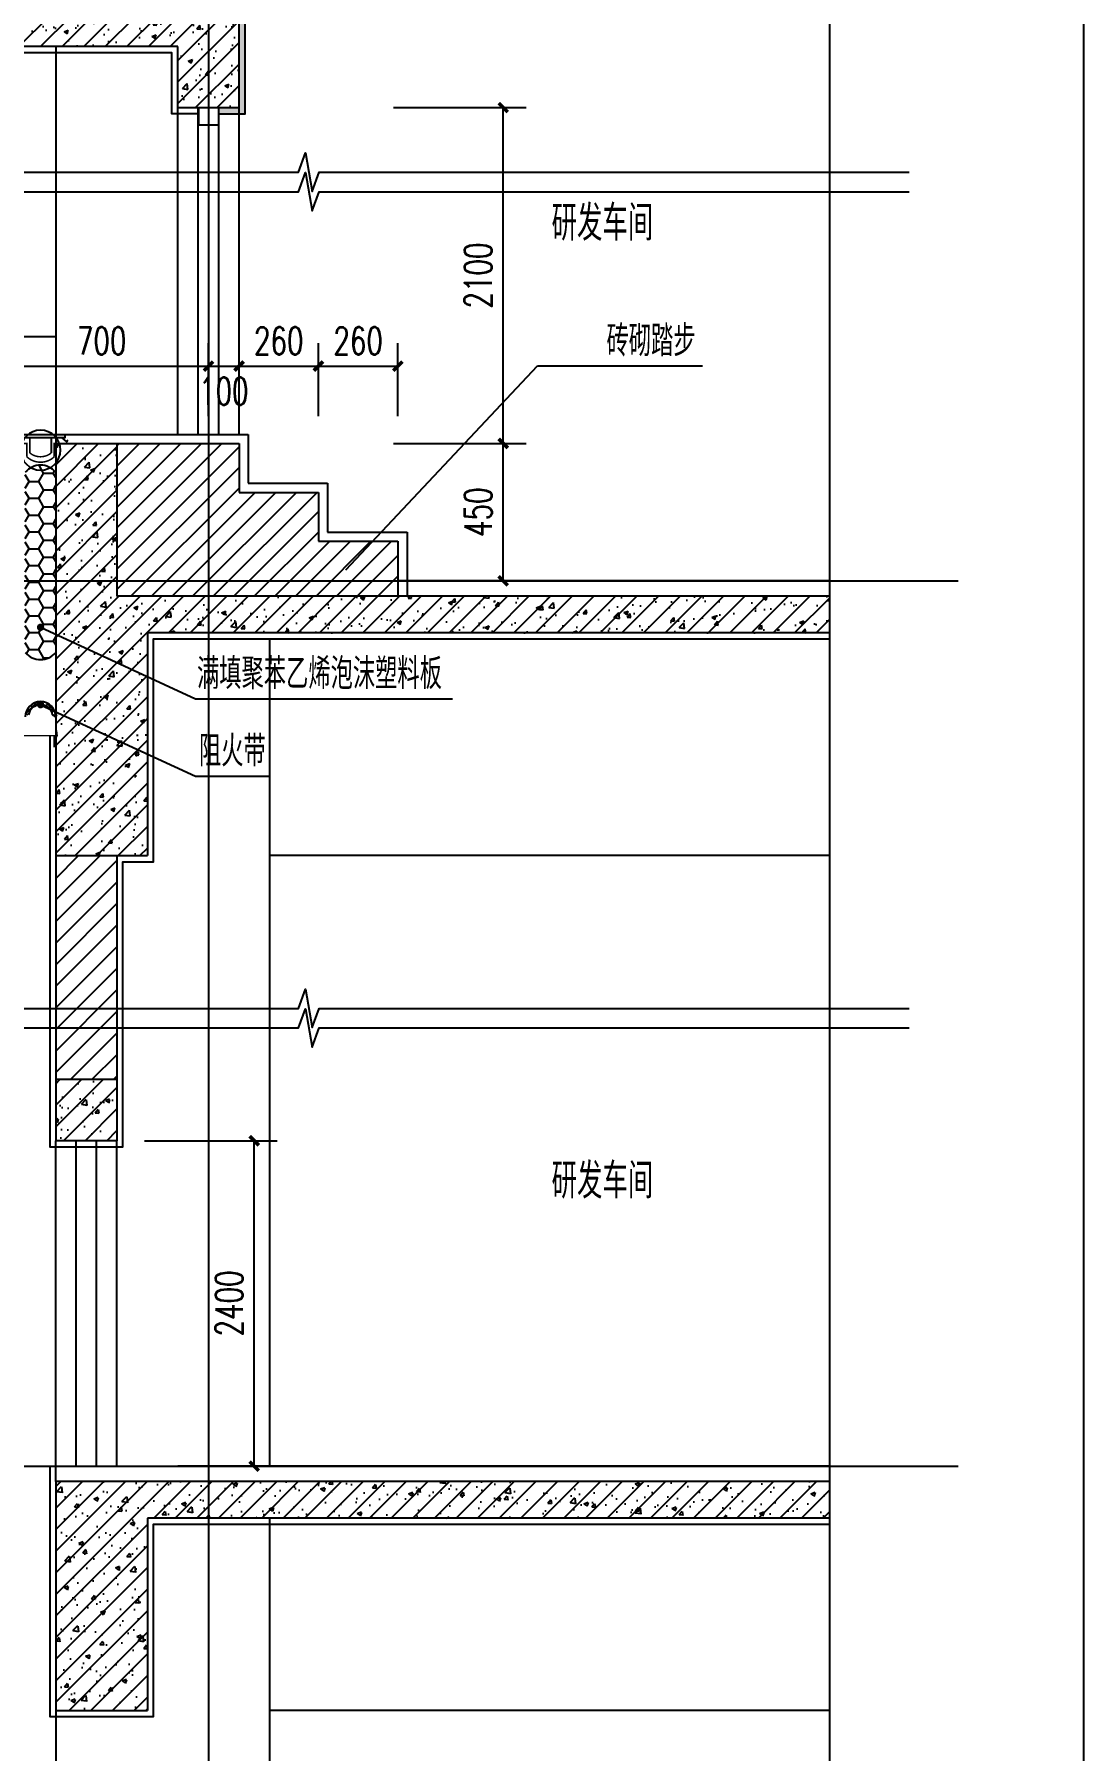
# Model space of a CAD drawing. Extents: x 1738711 to 2346805, y 1189731 to 2516152.
# Drawn here: x 1938558 to 1941995, y 1223963 to 1229585 of the extents above; entities that cross this region are included whole.
import ezdxf

# ---------------------------------------------------------------- set-up
doc = ezdxf.new("R2010")
doc.units = 0
doc.header["$LTSCALE"] = 1000
doc.header["$MEASUREMENT"] = 0
doc.linetypes.add('S & C -P1$0$DASHED', pattern=[0.75, 0.5, -0.25])
for name, color, linetype in [('AR-TEXT', 7, 'Continuous'), ('DIM_IDEN', 3, 'Continuous'), ('DIM_LEAD', 3, 'Continuous'), ('DIM_SYMB', 3, 'Continuous'), ('DOTE', 1, 'Continuous'), ('PUB_DIM', 3, 'Continuous'), ('PUB_HATCH', 8, 'Continuous'), ('PUB_TEXT', 7, 'Continuous'), ('WALL', 40, 'Continuous'), ('WINDOW', 144, 'Continuous'), ('切线', 35, 'Continuous'), ('看线', 8, 'Continuous')]:
    doc.layers.add(name, color=color, linetype=linetype)
doc.layers.add('可见细线', color=142, linetype='Continuous', lineweight=9)
doc.styles.add('_TCH_DIM', font='SIMPLEX', dxfattribs={"bigfont": 'GBCBIG'})
doc.styles.add('_TCH_DIM_T3', font='SIMPLEX', dxfattribs={"width": 0.705882, "bigfont": 'GBCBIG'})
doc.styles.get("Standard").update_dxf_attribs({"font": 'gbenor.shx', "bigfont": 'gbcbig.shx'})
doc.dimstyles.new('_TCH_ARCH&&30', dxfattribs={"dimtxt": 89.25, "dimasz": 30, "dimexe": 75, "dimexo": 90, "dimgap": 37.875, "dimtad": 1, "dimdec": 0, "dimzin": 0, "dimdsep": 46, "dimtxsty": '_TCH_DIM_T3', "dimblk": 'ARCHTICK', "dimcen": 0.09, "dimclrt": 7, "dimazin": 2, "dimtfac": 1, "dimtdec": 0, "dimtix": 1, "dimtmove": 2, "dimatfit": 3, "dimfxl": 20, "dimtolj": 1, "dimtzin": 0, "dimarcsym": 0})

# ---------------------------------------------------------------- blocks, each defined once
blk = doc.blocks.new('_ArchTick')
at = {"color": 0, "linetype": 'ByBlock', "const_width": 0.4}
blk.add_lwpolyline([(-0.5, -0.5), (0.5, 0.5)], dxfattribs=at)
blk = doc.blocks.new('*D382')
at = {"layer": 'Defpoints', "color": 0, "transparency": 16777216}
for p in [(1939128.8, 1228498), (1938428.8, 1228244.4), (1939128.8, 1228244.4)]:
    blk.add_point(p, dxfattribs=at)
at = {"layer": 'PUB_DIM', "color": 0, "lineweight": -2, "transparency": 16777216}
for p, q in [((1938428.8, 1228334.4), (1938428.8, 1228573)), ((1939128.8, 1228334.4), (1939128.8, 1228573)), ((1938428.8, 1228498), (1939128.8, 1228498))]:
    blk.add_line(p, q, dxfattribs=at)
at = {"layer": 'PUB_DIM', "color": 0, "lineweight": -2, "transparency": 16777216, "xscale": 30, "yscale": 30, "zscale": 30, "rotation": 180}
blk.add_blockref('_ArchTick', (1938428.8, 1228498), dxfattribs=at)
at = {"layer": 'PUB_DIM', "color": 0, "lineweight": -2, "transparency": 16777216, "xscale": 30, "yscale": 30, "zscale": 30}
blk.add_blockref('_ArchTick', (1939128.8, 1228498), dxfattribs=at)
at = {"layer": 'PUB_DIM', "color": 7, "transparency": 16777216, "insert": (1938778.8, 1228580.5), "char_height": 89.25, "attachment_point": 5, "style": '_TCH_DIM_T3'}
blk.add_mtext('\\A1;700', dxfattribs=at)
blk = doc.blocks.new('*D383')
at = {"layer": 'Defpoints', "color": 0, "transparency": 16777216}
for p in [(1939228.8, 1228498), (1939128.8, 1228244.4), (1939228.8, 1228244.4)]:
    blk.add_point(p, dxfattribs=at)
at = {"layer": 'PUB_DIM', "color": 0, "lineweight": -2, "transparency": 16777216}
for p, q in [((1939128.8, 1228334.4), (1939128.8, 1228573)), ((1939228.8, 1228334.4), (1939228.8, 1228573)), ((1939128.8, 1228498), (1939228.8, 1228498))]:
    blk.add_line(p, q, dxfattribs=at)
at = {"layer": 'PUB_DIM', "color": 0, "lineweight": -2, "transparency": 16777216, "xscale": 30, "yscale": 30, "zscale": 30, "rotation": 180}
blk.add_blockref('_ArchTick', (1939128.8, 1228498), dxfattribs=at)
at = {"layer": 'PUB_DIM', "color": 0, "lineweight": -2, "transparency": 16777216, "xscale": 30, "yscale": 30, "zscale": 30}
blk.add_blockref('_ArchTick', (1939228.8, 1228498), dxfattribs=at)
at = {"layer": 'PUB_DIM', "color": 7, "transparency": 16777216, "insert": (1939178.8, 1228415.5), "char_height": 89.25, "attachment_point": 5, "style": '_TCH_DIM_T3'}
blk.add_mtext('\\A1;100', dxfattribs=at)
blk = doc.blocks.new('*D384')
at = {"layer": 'Defpoints', "color": 0, "transparency": 16777216}
for p in [(1939488.8, 1228498), (1939228.8, 1228244.4), (1939488.8, 1228244.4)]:
    blk.add_point(p, dxfattribs=at)
at = {"layer": 'PUB_DIM', "color": 0, "lineweight": -2, "transparency": 16777216}
for p, q in [((1939228.8, 1228334.4), (1939228.8, 1228573)), ((1939488.8, 1228334.4), (1939488.8, 1228573)), ((1939228.8, 1228498), (1939488.8, 1228498))]:
    blk.add_line(p, q, dxfattribs=at)
at = {"layer": 'PUB_DIM', "color": 0, "lineweight": -2, "transparency": 16777216, "xscale": 30, "yscale": 30, "zscale": 30, "rotation": 180}
blk.add_blockref('_ArchTick', (1939228.8, 1228498), dxfattribs=at)
at = {"layer": 'PUB_DIM', "color": 0, "lineweight": -2, "transparency": 16777216, "xscale": 30, "yscale": 30, "zscale": 30}
blk.add_blockref('_ArchTick', (1939488.8, 1228498), dxfattribs=at)
at = {"layer": 'PUB_DIM', "color": 7, "transparency": 16777216, "insert": (1939358.8, 1228580.5), "char_height": 89.25, "attachment_point": 5, "style": '_TCH_DIM_T3'}
blk.add_mtext('\\A1;260', dxfattribs=at)
blk = doc.blocks.new('*D385')
at = {"layer": 'Defpoints', "color": 0, "transparency": 16777216}
for p in [(1939748.8, 1228498), (1939488.8, 1228244.4), (1939748.8, 1228244.4)]:
    blk.add_point(p, dxfattribs=at)
at = {"layer": 'PUB_DIM', "color": 0, "lineweight": -2, "transparency": 16777216}
for p, q in [((1939488.8, 1228334.4), (1939488.8, 1228573)), ((1939748.8, 1228334.4), (1939748.8, 1228573)), ((1939488.8, 1228498), (1939748.8, 1228498))]:
    blk.add_line(p, q, dxfattribs=at)
at = {"layer": 'PUB_DIM', "color": 0, "lineweight": -2, "transparency": 16777216, "xscale": 30, "yscale": 30, "zscale": 30, "rotation": 180}
blk.add_blockref('_ArchTick', (1939488.8, 1228498), dxfattribs=at)
at = {"layer": 'PUB_DIM', "color": 0, "lineweight": -2, "transparency": 16777216, "xscale": 30, "yscale": 30, "zscale": 30}
blk.add_blockref('_ArchTick', (1939748.8, 1228498), dxfattribs=at)
at = {"layer": 'PUB_DIM', "color": 7, "transparency": 16777216, "insert": (1939618.8, 1228580.5), "char_height": 89.25, "attachment_point": 5, "style": '_TCH_DIM_T3'}
blk.add_mtext('\\A1;260', dxfattribs=at)
blk = doc.blocks.new('*D1384')
at = {"layer": 'Defpoints', "color": 0, "transparency": 16777216}
for p in [(1939644.1, 1228244.4), (1940094, 1228244.4), (1939644.1, 1227794.4)]:
    blk.add_point(p, dxfattribs=at)
at = {"layer": 'PUB_DIM', "color": 0, "lineweight": -2, "transparency": 16777216}
for p, q in [((1939734.1, 1228244.4), (1940169, 1228244.4)), ((1940094, 1227794.4), (1940094, 1228244.4)), ((1939734.1, 1227794.4), (1940169, 1227794.4))]:
    blk.add_line(p, q, dxfattribs=at)
at = {"layer": 'PUB_DIM', "color": 0, "lineweight": -2, "transparency": 16777216, "xscale": 30, "yscale": 30, "zscale": 30}
for p, rotation in [((1940094, 1228244.4), 90), ((1940094, 1227794.4), 270)]:
    blk.add_blockref('_ArchTick', p, dxfattribs=dict(at, rotation=rotation))
at = {"layer": 'PUB_DIM', "color": 7, "transparency": 16777216, "insert": (1940011.5, 1228019.4), "char_height": 89.25, "attachment_point": 5, "rotation": 90, "style": '_TCH_DIM_T3'}
blk.add_mtext('\\A1;450', dxfattribs=at)
blk = doc.blocks.new('*D1385')
at = {"layer": 'Defpoints', "color": 0, "transparency": 16777216}
for p in [(1939644.1, 1229344.8), (1940094, 1229344.8), (1939644.1, 1228244.4)]:
    blk.add_point(p, dxfattribs=at)
at = {"layer": 'PUB_DIM', "color": 0, "lineweight": -2, "transparency": 16777216}
for p, q in [((1939734.1, 1229344.8), (1940169, 1229344.8)), ((1940094, 1228244.4), (1940094, 1229344.8)), ((1939734.1, 1228244.4), (1940169, 1228244.4))]:
    blk.add_line(p, q, dxfattribs=at)
at = {"layer": 'PUB_DIM', "color": 0, "lineweight": -2, "transparency": 16777216, "xscale": 30, "yscale": 30, "zscale": 30}
for p, rotation in [((1940094, 1229344.8), 90), ((1940094, 1228244.4), 270)]:
    blk.add_blockref('_ArchTick', p, dxfattribs=dict(at, rotation=rotation))
at = {"layer": 'PUB_DIM', "color": 7, "transparency": 16777216, "insert": (1940011.5, 1228794.6), "char_height": 89.25, "attachment_point": 5, "rotation": 90, "style": '_TCH_DIM_T3'}
blk.add_mtext('\\A1;2100', dxfattribs=at)
blk = doc.blocks.new('*D1386')
at = {"layer": 'Defpoints', "color": 0, "transparency": 16777216}
for p in [(1938828.8, 1225960.7), (1939278.6, 1225960.7), (1938828.8, 1224894.4)]:
    blk.add_point(p, dxfattribs=at)
at = {"layer": 'PUB_DIM', "color": 0, "lineweight": -2, "transparency": 16777216}
for p, q in [((1938918.8, 1225960.7), (1939353.6, 1225960.7)), ((1939278.6, 1224894.4), (1939278.6, 1225960.7)), ((1938918.8, 1224894.4), (1939353.6, 1224894.4))]:
    blk.add_line(p, q, dxfattribs=at)
at = {"layer": 'PUB_DIM', "color": 0, "lineweight": -2, "transparency": 16777216, "xscale": 30, "yscale": 30, "zscale": 30}
for p, rotation in [((1939278.6, 1225960.7), 90), ((1939278.6, 1224894.4), 270)]:
    blk.add_blockref('_ArchTick', p, dxfattribs=dict(at, rotation=rotation))
at = {"layer": 'PUB_DIM', "color": 7, "transparency": 16777216, "insert": (1939196.1, 1225427.6), "char_height": 89.25, "attachment_point": 5, "rotation": 90, "style": '_TCH_DIM_T3'}
blk.add_mtext('\\A1;2400', dxfattribs=at)

msp = doc.modelspace()

# ---------------------------------------------------------------- hatches: boundary and pattern name
at = {"layer": 'PUB_HATCH'}
h = msp.add_hatch(dxfattribs=at)
h.set_pattern_fill('钢筋混凝土', color=256, scale=20, style=0)
h.set_pattern_definition([(45, (1938803.667, 1229627.876), (-35.3553, 35.3553), []), (50, (1938803.67, 1229627.88), (143.452, -12.5504), [15, -165]), (355, (1938803.67, 1229627.88), (-27.75, 150.4384), [12, -132]), (100.4514, (1938815.62, 1229626.83), (115.702, 137.888), [12.748, -140.2284]), (46.184, (1938803.67, 1229667.88), (213.448, -33.104), [22.5, -247.5]), (96.636, (1938821.45, 1229665.12), (186.933, 194.824), [19.122, -210.343]), (351.184, (1938803.67, 1229667.88), (186.932, 194.824), [18, -198]), (21, (1938823.67, 1229657.88), (119.3814, -80.524), [15, -165]), (326, (1938823.67, 1229657.88), (48.663, 145.03), [12, -132]), (71.4514, (1938833.62, 1229651.17), (168.0445, 64.506), [12.748, -140.2284]), (37.5, (1938803.667, 1229627.876), (2.432, 66.5788), [0, -130.4, 0, -134, 0, -132.5]), (7.5, (1938803.67, 1229627.876), (52.614, 78.8823), [0, -76.4, 0, -127.4, 0, -50.5]), (327.5, (1938759.067, 1229627.876), (106.7645, -4.511), [0, -50, 0, -156, 0, -207]), (317.5, (1938739.07, 1229627.88), (116.6372, 20.021), [0, -65, 0, -103.6, 0, -147])])
h.paths.add_polyline_path([(1939028.8, 1229644.4), (1938228.8, 1229644.4), (1938228.8, 1229544.4), (1939028.8, 1229544.4)])
h.paths.add_polyline_path([(1939228.8, 1229894.4), (1939128.8, 1229894.4), (1939128.8, 1229344.8), (1939228.8, 1229344.8)])
h.paths.add_polyline_path([(1939128.8, 1229894.4), (1939028.8, 1229894.4), (1939028.8, 1229344.8), (1939128.8, 1229344.8)])
h.paths.add_polyline_path([(1941163.2, 1230524.4), (1939328.8, 1230524.4), (1939328.8, 1229894.4), (1939028.8, 1229894.4), (1939028.8, 1229994.4), (1938928.8, 1229994.4), (1938928.8, 1230094.4), (1939028.8, 1230094.4), (1939028.8, 1230594.4), (1938928.8, 1230594.4), (1938928.8, 1230694.4), (1939028, 1230694.4), (1939028, 1230794.4), (1939228.8, 1230794.4), (1939228.8, 1230644.4), (1941163.2, 1230644.4)])
h = msp.add_hatch(dxfattribs=at)
h.set_pattern_fill('碎沙', color=256, scale=10, style=0)
h.set_pattern_definition([(37.5, (0, 0), (-0.80001565, 24.47066187), [0, -19.304, 0, -21.59, 0, -20.6375]), (7.5, (0, 0), (22.47616416, 35.84125503), [0, -10.414, 0, -17.399, 0, -6.6675]), (327.5, (-15.62, 0), (39.54961851, 0.07185923), [0, -6.35, 0, -22.86, 0, -29.845]), (317.5, (-15.62, 0), (38.1778226, 11.14646616), [0, -3.175, 0, -14.986, 0, -17.145])])
h.paths.add_polyline_path([(1939162.3, 1229324.4), (1939248.8, 1229324.4), (1939248.8, 1229874.4), (1939348.8, 1229874.4), (1939348.8, 1230524.4), (1939328.8, 1230524.4), (1939328.8, 1229894.4), (1939228.8, 1229894.4), (1939228.8, 1229344.4), (1939162.3, 1229344.4)])
h = msp.add_hatch(dxfattribs=at)
h.set_pattern_fill('钢筋混凝土', color=256, scale=20, style=0)
h.set_pattern_definition([(45, (1938722.34, 1228126.93), (-35.3553, 35.3553), []), (50, (1938722.34, 1228126.93), (143.452, -12.5504), [15, -165]), (355, (1938722.34, 1228126.93), (-27.75, 150.4384), [12, -132]), (100.4514, (1938734.3, 1228125.88), (115.702, 137.888), [12.748, -140.2284]), (46.184, (1938722.34, 1228166.93), (213.448, -33.104), [22.5, -247.5]), (96.636, (1938740.13, 1228164.17), (186.933, 194.824), [19.122, -210.343]), (351.184, (1938722.34, 1228166.93), (186.932, 194.824), [18, -198]), (21, (1938742.34, 1228156.93), (119.3814, -80.524), [15, -165]), (326, (1938742.34, 1228156.93), (48.663, 145.03), [12, -132]), (71.4514, (1938752.29, 1228150.22), (168.0445, 64.506), [12.748, -140.2284]), (37.5, (1938722.34, 1228126.93), (2.432, 66.5788), [0, -130.4, 0, -134, 0, -132.5]), (7.5, (1938722.34, 1228126.93), (52.614, 78.8823), [0, -76.4, 0, -127.4, 0, -50.5]), (327.5, (1938677.74, 1228126.93), (106.7645, -4.511), [0, -50, 0, -156, 0, -207]), (317.5, (1938657.74, 1228126.93), (116.6372, 20.021), [0, -65, 0, -103.6, 0, -147])])
h.paths.add_polyline_path([(1938928.8, 1227624.4), (1941163.2, 1227624.4), (1941163.2, 1227744.4), (1938628.8, 1227744.4), (1938628.8, 1226894.4), (1938928.8, 1226894.4)])
h.paths.add_polyline_path([(1938628.8, 1228244.4), (1938628.8, 1227744.4), (1938828.8, 1227744.4), (1938828.8, 1228244.4)])
h = msp.add_hatch(dxfattribs=at)
h.set_pattern_fill('ANSI31', color=256, scale=30, style=0)
h.set_pattern_definition([(45, (-300164.23, -150941.136), (-33.67596045, 33.67596045), [])])
h.paths.add_polyline_path([(1939748.8, 1227744.4), (1938828.8, 1227744.4), (1938828.8, 1228244.4), (1939228.8, 1228244.4), (1939228.8, 1228084.4), (1939488.8, 1228084.4), (1939488.8, 1227924.4), (1939748.8, 1227924.4)])
h = msp.add_hatch(dxfattribs=at)
h.set_pattern_fill('HONEY', color=256, scale=20, style=0)
h.set_pattern_definition([(0, (-7320.505, 850), (47.625, 27.4963), [31.75, -63.5]), (120, (-7320.505, 850), (-47.6249943, 27.49630986), [31.75, -63.5]), (60, (-7320.505, 850), (5.7e-06, 54.99260986), [-63.5, 31.75])])
h.paths.add_polyline_path([(1938628.8, 1228150.2, 0.463263), (1938528.8, 1228150.2), (1938528.8, 1227644.4), (1938628.8, 1227644.4)])
edge = h.paths.add_edge_path()
edge.add_arc((1938578.8, 1227602.2), 65.6, 220.2869, 319.7131)
edge.add_line((1938628.8, 1227559.8), (1938628.8, 1227644.4))
edge.add_line((1938628.8, 1227644.4), (1938528.8, 1227644.4))
edge.add_line((1938528.8, 1227644.4), (1938528.8, 1227559.8))
h = msp.add_hatch(dxfattribs=at)
h.set_pattern_fill('多孔材料', color=256, scale=5, style=0)
h.set_pattern_definition([(45, (10, 0), (-10.000010166, 10.000010166), []), (135, (10, 0), (-10.000010166, -10.000010166), [])])
h.paths.add_polyline_path([(1938528.8, 1227348.9), (1938539.3, 1227355.5, -0.846264), (1938618.2, 1227355.5), (1938628.8, 1227348.9, 1)])
h = msp.add_hatch(dxfattribs=at)
h.set_pattern_fill('普通砖', color=256, scale=20, style=0)
h.set_pattern_definition([(45, (0, 35.9), (-35.3553532, 35.3553532), [])])
h.paths.add_polyline_path([(1938828.8, 1226160.7), (1938628.8, 1226160.7), (1938628.8, 1226894.4), (1938828.8, 1226894.4)])
h = msp.add_hatch(dxfattribs=at)
h.set_pattern_fill('钢筋混凝土', color=256, scale=20, style=0)
h.set_pattern_definition([(45, (-300564.23, -150941.136), (-35.3553391, 35.3553391), []), (50, (-300564.23, -150941.14), (143.4520365, -12.550427), [15, -165]), (355, (-300564.23, -150941.14), (-27.750267, 150.438427), [12, -132]), (100.4514, (-300552.28, -150942.18), (115.701876, 137.8879084), [12.748038, -140.228422]), (46.1842, (-300564.23, -150901.14), (213.44821, -33.103803), [22.5, -247.5]), (96.6356, (-300546.44, -150903.9), (186.932541, 194.823574), [19.122058, -210.3426]), (351.1842, (-300564.23, -150901.14), (186.932389, 194.82372), [18, -198]), (21, (-300544.23, -150911.14), (119.3814104, -80.523778), [15, -165]), (326, (-300544.23, -150911.14), (48.663066, 145.030009), [12, -132]), (71.4514, (-300534.28, -150917.85), (168.044526, 64.506099), [12.748038, -140.228422]), (37.5, (-300564.23, -150941.136), (2.4319711, 66.5787708), [0, -130.4, 0, -134, 0, -132.5]), (7.5, (-300564.23, -150941.14), (52.6139075, 78.8823424), [0, -76.4, 0, -127.4, 0, -50.5]), (327.5, (-300608.83, -150941.136), (106.7644872, -4.5109743), [0, -50, 0, -156, 0, -207]), (317.5, (-300628.83, -150941.14), (116.637234, 20.0209965), [0, -65, 0, -103.6, 0, -147])])
h.paths.add_polyline_path([(1938828.8, 1225960.7), (1938628.8, 1225960.7), (1938628.8, 1226160.7), (1938828.8, 1226160.7)])
h = msp.add_hatch(dxfattribs=at)
h.set_pattern_fill('钢筋混凝土', color=256, scale=20, style=0)
h.set_pattern_definition([(45, (-300164.23, -150941.136), (-35.3553391, 35.3553391), []), (50, (-300164.23, -150941.14), (143.4520365, -12.550427), [15, -165]), (355, (-300164.23, -150941.14), (-27.750267, 150.438427), [12, -132]), (100.4514, (-300152.28, -150942.18), (115.701876, 137.8879084), [12.748038, -140.228422]), (46.1842, (-300164.23, -150901.14), (213.44821, -33.103803), [22.5, -247.5]), (96.6356, (-300146.44, -150903.9), (186.932541, 194.823574), [19.122058, -210.3426]), (351.1842, (-300164.23, -150901.14), (186.932389, 194.82372), [18, -198]), (21, (-300144.23, -150911.14), (119.3814104, -80.523778), [15, -165]), (326, (-300144.23, -150911.14), (48.663066, 145.030009), [12, -132]), (71.4514, (-300134.28, -150917.85), (168.044526, 64.506099), [12.748038, -140.228422]), (37.5, (-300164.23, -150941.136), (2.4319711, 66.5787708), [0, -130.4, 0, -134, 0, -132.5]), (7.5, (-300164.23, -150941.14), (52.6139075, 78.8823424), [0, -76.4, 0, -127.4, 0, -50.5]), (327.5, (-300208.83, -150941.136), (106.7644872, -4.5109743), [0, -50, 0, -156, 0, -207]), (317.5, (-300228.83, -150941.14), (116.637234, 20.0209965), [0, -65, 0, -103.6, 0, -147])])
h.paths.add_polyline_path([(1941163.2, 1224724.4), (1938928.8, 1224724.4), (1938928.8, 1224094.4), (1938628.8, 1224094.4), (1938628.8, 1224844.4), (1941163.2, 1224844.4)])

# ---------------------------------------------------------------- linework, layer by layer
at = {"ltscale": 0.5}
msp.add_lwpolyline([(1938499.7, 1228274.4), (1938657.8, 1228274.4), (1938657.8, 1228263.3), (1938499.7, 1228263.3)], close=True, dxfattribs=at)
msp.add_lwpolyline([(1938648.8, 1228263.3), (1938663.2, 1228251.2, 1.139658), (1938666.1, 1228255.7, 0.223676)], format="xyb", dxfattribs=at)
at = {"ltscale": 0.5, "const_width": 5}
msp.add_lwpolyline([(1938430.2, 1227287.3), (1938623.7, 1227287.3), (1938623.7, 1227249.5)], dxfattribs=at)
at = {"layer": 'DIM_IDEN'}
msp.add_lwpolyline([(1938644.3, 1228222.6, 1), (1938513.3, 1228222.6, 1)], format="xyb", close=True, dxfattribs=at)
at = {"layer": 'DIM_LEAD'}
for p, q in [((1939578.4, 1227830.6), (1940205.6, 1228498.6)), ((1940205.6, 1228498.6), (1940746.3, 1228498.6)), ((1938578.8, 1227642.3), (1939086.1, 1227408.4)), ((1939086.1, 1227408.4), (1939928, 1227408.4)), ((1938578.8, 1227388.9), (1939086.1, 1227154.9)), ((1939086.1, 1227154.9), (1939329.9, 1227154.9))]:
    msp.add_line(p, q, dxfattribs=at)
at = {"layer": 'DIM_LEAD', "const_width": 12}
for points in [[(1938573.3, 1227644.9, 1), (1938584.2, 1227639.8, 1)], [(1938573.3, 1227391.4, 1), (1938584.2, 1227386.4, 1)]]:
    msp.add_lwpolyline(points, format="xyb", close=True, dxfattribs=at)
at = {"layer": 'DIM_SYMB'}
for points in [[(1941163.2, 1221004.5), (1941163.2, 1231807.9), (1941100.2, 1231830.8), (1941226.2, 1231853), (1941163.2, 1231875.4), (1941163.2, 1242678.8)], [(1937491.3, 1229133.1), (1939423.6, 1229133.1), (1939446.6, 1229196.1), (1939468.8, 1229070.1), (1939491.1, 1229133.1), (1941423.5, 1229133.1)], [(1937491.3, 1229069.1), (1939423.6, 1229069.1), (1939446.6, 1229132.1), (1939468.8, 1229006.1), (1939491.1, 1229069.1), (1941423.5, 1229069.1)], [(1937491.3, 1226394), (1939423.6, 1226394), (1939446.6, 1226457), (1939468.8, 1226331), (1939491.1, 1226394), (1941423.5, 1226394)], [(1937491.3, 1226330.1), (1939423.6, 1226330.1), (1939446.6, 1226393.1), (1939468.8, 1226267.1), (1939491.1, 1226330.1), (1941423.5, 1226330.1)]]:
    msp.add_lwpolyline(points, dxfattribs=at)
at = {"layer": 'DOTE'}
for p, q in [((1939128.8, 1242716.7), (1939128.8, 1221032.3)), ((1935589.6, 1227794.4), (1941584.1, 1227794.4)), ((1935589.6, 1224894.4), (1941584.1, 1224894.4))]:
    msp.add_line(p, q, dxfattribs=at)
at = {"layer": 'WALL'}
for p, q in [((1939228.8, 1229344.8), (1939228.8, 1229894.4)), ((1939028.8, 1229544.4), (1938228.8, 1229544.4)), ((1939028.8, 1229344.8), (1939028.8, 1229544.4)), ((1939028.8, 1229344.4), (1939028.8, 1229544.4)), ((1939228.8, 1229344.4), (1939028.8, 1229344.4)), ((1938628.8, 1228244.4), (1938628.8, 1226894.4)), ((1938628.8, 1228244.4), (1939228.8, 1228244.4)), ((1938828.8, 1228244.4), (1938828.8, 1227744.4)), ((1939228.8, 1228244.4), (1939228.8, 1228084.4)), ((1939228.8, 1228084.4), (1939488.8, 1228084.4)), ((1939488.8, 1228084.4), (1939488.8, 1227924.4)), ((1939488.8, 1227924.4), (1939748.8, 1227924.4)), ((1939748.8, 1227924.4), (1939748.8, 1227744.4)), ((1941163.2, 1227744.4), (1938828.8, 1227744.4)), ((1941163.2, 1227624.4), (1938928.8, 1227624.4)), ((1938928.8, 1227624.4), (1938928.8, 1226894.4)), ((1938628.8, 1226894.4), (1938928.8, 1226894.4)), ((1938628.8, 1226894.4), (1938628.8, 1225960.7)), ((1938828.8, 1226894.4), (1938828.8, 1225960.7)), ((1938828.8, 1226160.7), (1938628.8, 1226160.7)), ((1938828.8, 1225960.7), (1938628.8, 1225960.7)), ((1938628.8, 1224844.4), (1938628.8, 1224094.4)), ((1941163.2, 1224844.4), (1938628.8, 1224844.4)), ((1938928.8, 1224724.4), (1938928.8, 1224094.4)), ((1941163.2, 1224724.4), (1938928.8, 1224724.4)), ((1938628.8, 1224094.4), (1938928.8, 1224094.4))]:
    msp.add_line(p, q, dxfattribs=at)
at = {"layer": 'WINDOW', "linetype": 'Continuous'}
for p, q in [((1939028.8, 1228274.4), (1939028.8, 1229344.8)), ((1939095.4, 1228274.4), (1939095.4, 1229344.8)), ((1939162.1, 1228274.4), (1939162.1, 1229344.8)), ((1939228.8, 1228274.4), (1939228.8, 1229344.8)), ((1938628.8, 1224894.4), (1938628.8, 1225960.7)), ((1938695.4, 1224894.4), (1938695.4, 1225960.7)), ((1938762.1, 1224894.4), (1938762.1, 1225960.7)), ((1938828.8, 1224894.4), (1938828.8, 1225960.7))]:
    msp.add_line(p, q, dxfattribs=at)
msp.add_lwpolyline([(1939095.6, 1229288.2), (1939162.3, 1229288.2), (1939162.3, 1229344.4), (1939095.6, 1229344.4)], close=True, dxfattribs=at)
at = {"layer": '切线'}
for p, q in [((1938628.8, 1228274.4), (1939258.8, 1228274.4)), ((1939258.8, 1228274.4), (1939258.8, 1228114.4)), ((1939258.8, 1228114.4), (1939518.8, 1228114.4)), ((1939518.8, 1228114.4), (1939518.8, 1227954.4)), ((1939518.8, 1227954.4), (1939778.8, 1227954.4)), ((1939778.8, 1227954.4), (1939778.8, 1227744.4)), ((1941163.2, 1227794.4), (1939748.8, 1227794.4)), ((1938628.8, 1227348.9), (1938618.2, 1227355.5)), ((1938628.8, 1224844.4), (1938628.8, 1224894.4)), ((1941163.2, 1224894.4), (1939028.8, 1224894.4))]:
    msp.add_line(p, q, dxfattribs=at)
msp.add_lwpolyline([(1939095.4, 1229324.4), (1939008.8, 1229324.4), (1939008.8, 1229524.4), (1938208.8, 1229524.4), (1938208.8, 1229664.4), (1938958.8, 1229664.4, 0.414214), (1939008.8, 1229714.4), (1939008.8, 1229974.4), (1938908.8, 1229974.4), (1938908.8, 1230114.4), (1939008.8, 1230114.4), (1939008.8, 1230574.4), (1938908.8, 1230574.4), (1938908.8, 1230714.4), (1939008, 1230714.4), (1939008, 1230814.4), (1939080.8, 1230814.4)], format="xyb", dxfattribs=at)
for points in [[(1939162.3, 1229324.4), (1939248.8, 1229324.4), (1939248.8, 1229874.4), (1939348.8, 1229874.4), (1939348.8, 1230504.4), (1941163.2, 1230504.4)], [(1938608.8, 1227287.3), (1938608.8, 1225940.7), (1938848.8, 1225940.7), (1938848.8, 1226874.4), (1938948.8, 1226874.4), (1938948.8, 1227604.4), (1941163.2, 1227604.4)], [(1938608.8, 1224894.4), (1938608.8, 1224074.4), (1938948.8, 1224074.4), (1938948.8, 1224704.4), (1941163.2, 1224704.4)]]:
    msp.add_lwpolyline(points, dxfattribs=at)
for centre, radius, start, end in [((1938578.8, 1228107.8), 65.6, 40.2869, 139.7131), ((1938578.8, 1227602.2), 65.6, 220.2869, 319.7131), ((1938578.8, 1227348.9), 50, 0, 180), ((1938578.8, 1227348.9), 40, 9.5199, 170.4801)]:
    msp.add_arc(centre, radius, start, end, dxfattribs=at)
at = {"layer": '可见细线', "color": 6, "linetype": 'S & C -P1$0$DASHED', "ltscale": 3}
for points in [[(1938385.2, 1228244.4, 6, 6, 0), (1938533.7, 1228244.4, 6, 6, 0), (1938533.7, 1228201.1, 5, 5, 0.39854), (1938623.9, 1228201.1, 6, 6, 0), (1938623.9, 1228244.4, 6, 6, 0), (1939095.4, 1228244.4, 6, 6, 0)], [(1938543.7, 1228263.3, 6, 6, 0), (1938543.7, 1228213.5, 5, 5, 0.355808), (1938613.9, 1228213.5, 6, 6, 0), (1938613.9, 1228263.3, 6, 6, 0)]]:
    msp.add_lwpolyline(points, format="xyseb", dxfattribs=at)
at = {"layer": '看线'}
for p, q in [((1941994.6, 1242881.6), (1941994.6, 1220651.6)), ((1938628.8, 1229544.4), (1938628.8, 1228244.4)), ((1938428.8, 1228594.4), (1938628.8, 1228594.4)), ((1939328.8, 1227604.4), (1939328.8, 1224894.4)), ((1941163.2, 1226894.4), (1939328.8, 1226894.4)), ((1939328.8, 1224724.4), (1939328.8, 1221894.4)), ((1938628.8, 1224094.4), (1938628.8, 1221894.4)), ((1941163.2, 1224094.4), (1939328.8, 1224094.4))]:
    msp.add_line(p, q, dxfattribs=at)

# ---------------------------------------------------------------- texts
at = {"layer": 'AR-TEXT'}
for p in [(1940252.1, 1228909), (1940252.1, 1225771.4)]:
    msp.add_text('研发车间', height=115.74, dxfattribs=at).set_placement(p)
at = {"layer": 'PUB_TEXT', "color": 7, "style": '_TCH_DIM'}
for s, height, p in [('砖砌踏步', 101.28, (1940432.2, 1228530.1)), ('满填聚苯乙烯泡沫塑料板', 101.277, (1939091.1, 1227439.9)), ('阻火带', 101.28, (1939097.4, 1227186.4))]:
    msp.add_text(s, height=height, dxfattribs=at).set_placement(p)

# ---------------------------------------------------------------- dimensions: what is measured, and where the dimension line sits
at = {"layer": 'PUB_DIM'}
for p1, p2, text, picture, middle in [((1939644.1, 1228244.4), (1939644.1, 1229344.8), '2100', '*D1385', (1940011.5, 1228794.6)), ((1938828.8, 1224894.4), (1938828.8, 1225960.7), '2400', '*D1386', (1939196.1, 1225427.6))]:
    dim = msp.add_aligned_dim(p1=p1, p2=p2, distance=-449.8, text=text, dimstyle='_TCH_ARCH&&30', dxfattribs=at)
    dim.commit()
    dim.dimension.update_dxf_attribs({"geometry": picture, "text_midpoint": middle})
for p1, p2, distance, picture, middle in [((1938428.8, 1228244.4), (1939128.8, 1228244.4), 253.6, '*D382', (1938778.8, 1228580.5)), ((1939228.8, 1228244.4), (1939488.8, 1228244.4), 253.6, '*D384', (1939358.8, 1228580.5)), ((1939488.8, 1228244.4), (1939748.8, 1228244.4), 253.6, '*D385', (1939618.8, 1228580.5)), ((1939644.1, 1227794.4), (1939644.1, 1228244.4), -449.8, '*D1384', (1940011.5, 1228019.4))]:
    dim = msp.add_aligned_dim(p1=p1, p2=p2, distance=distance, dimstyle='_TCH_ARCH&&30', dxfattribs=at)
    dim.commit()
    dim.dimension.update_dxf_attribs({"geometry": picture, "text_midpoint": middle})
dim = msp.add_linear_dim(base=(1939228.8, 1228498), p1=(1939128.8, 1228244.4), p2=(1939228.8, 1228244.4), angle=0, dimstyle='_TCH_ARCH&&30', dxfattribs=at)
dim.commit()
dim.dimension.update_dxf_attribs({"geometry": '*D383', "text_midpoint": (1939178.8, 1228415.5), "dimtype": 129})

doc.saveas('drawing.dxf')
